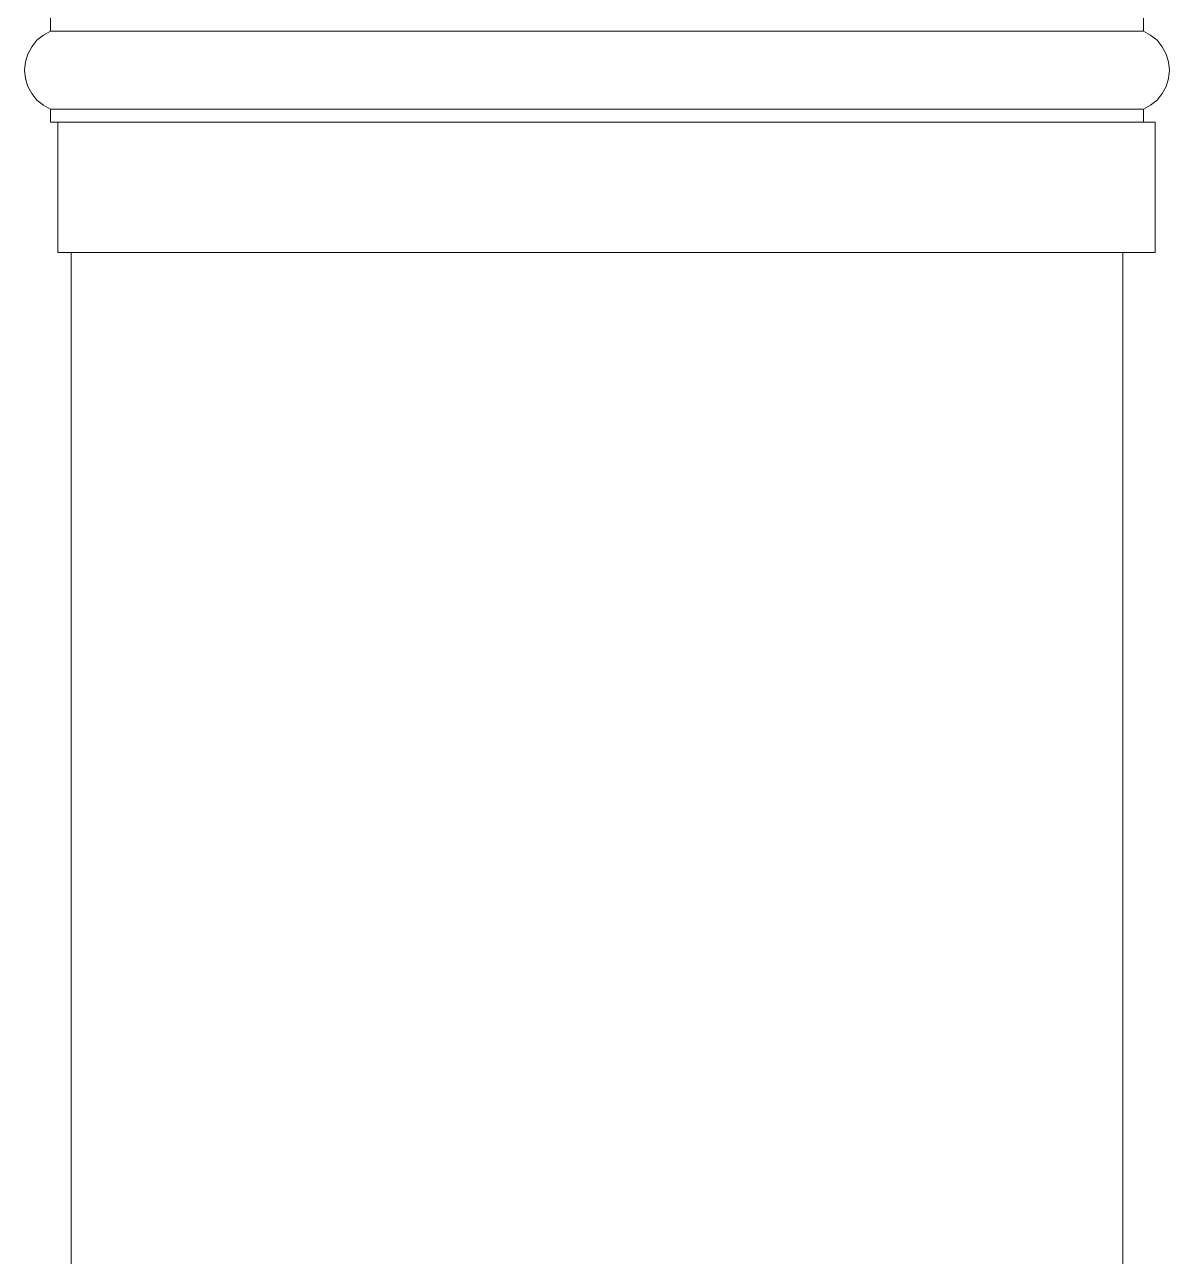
# Model space of a CAD drawing. Header units: millimetres. Extents: x -667 to -468, y -723 to -475.
# Drawn here: x -616.3578 to -616.0058, y -488.3336 to -487.9549 of the extents above; entities that cross this region are included whole.
import ezdxf

# ---------------------------------------------------------------- set-up
doc = ezdxf.new("R2010")
doc.units = ezdxf.units.MM
doc.layers.add('dinding', color=36, linetype='Continuous', lineweight=9)

msp = doc.modelspace()

# ---------------------------------------------------------------- linework, layer by layer
at = {"layer": 'dinding'}
for p, q in [((-616.34976, -487.95693), (-616.34976, -487.95293)), ((-616.01376, -487.95693), (-616.01376, -487.95293)), ((-616.35396, -487.95975), (-616.352, -487.95813)), ((-616.352, -487.95813), (-616.34976, -487.95693)), ((-616.01376, -487.95693), (-616.34976, -487.95693)), ((-616.01152, -487.95813), (-616.01376, -487.95693)), ((-616.00955, -487.95975), (-616.01152, -487.95813)), ((-616.35677, -487.96396), (-616.35557, -487.96172)), ((-616.35557, -487.96172), (-616.35396, -487.95975)), ((-616.00794, -487.96172), (-616.00955, -487.95975)), ((-616.00674, -487.96396), (-616.00794, -487.96172)), ((-616.35776, -487.96893), (-616.35751, -487.9664)), ((-616.35751, -487.9664), (-616.35677, -487.96396)), ((-616.00601, -487.9664), (-616.00674, -487.96396)), ((-616.00576, -487.96893), (-616.00601, -487.9664)), ((-616.35751, -487.97146), (-616.35776, -487.96893)), ((-616.00601, -487.97146), (-616.00576, -487.96893)), ((-616.35677, -487.9739), (-616.35751, -487.97146)), ((-616.35557, -487.97614), (-616.35677, -487.9739)), ((-616.00794, -487.97614), (-616.00674, -487.9739)), ((-616.00674, -487.9739), (-616.00601, -487.97146)), ((-616.35396, -487.97811), (-616.35557, -487.97614)), ((-616.352, -487.97973), (-616.35396, -487.97811)), ((-616.01152, -487.97973), (-616.00955, -487.97811)), ((-616.00955, -487.97811), (-616.00794, -487.97614)), ((-616.34976, -487.98093), (-616.352, -487.97973)), ((-616.34976, -487.98493), (-616.34976, -487.98093)), ((-616.01376, -487.98093), (-616.34976, -487.98093)), ((-616.01376, -487.98093), (-616.01152, -487.97973)), ((-616.01376, -487.98493), (-616.01376, -487.98093)), ((-616.34755, -487.98493), (-616.34976, -487.98493)), ((-616.34755, -487.98493), (-616.34755, -488.02493)), ((-616.01376, -487.98493), (-616.34755, -487.98493)), ((-616.01012, -487.98493), (-616.01376, -487.98493)), ((-616.01012, -487.98493), (-616.01012, -488.02493)), ((-616.34347, -488.02493), (-616.34755, -488.02493)), ((-616.34347, -488.02493), (-616.02004, -488.02493)), ((-616.34347, -491.04493), (-616.34347, -488.02493)), ((-616.01012, -488.02493), (-616.02004, -488.02493)), ((-616.02004, -491.04493), (-616.02004, -488.02493))]:
    msp.add_line(p, q, dxfattribs=at)

doc.saveas('drawing.dxf')
